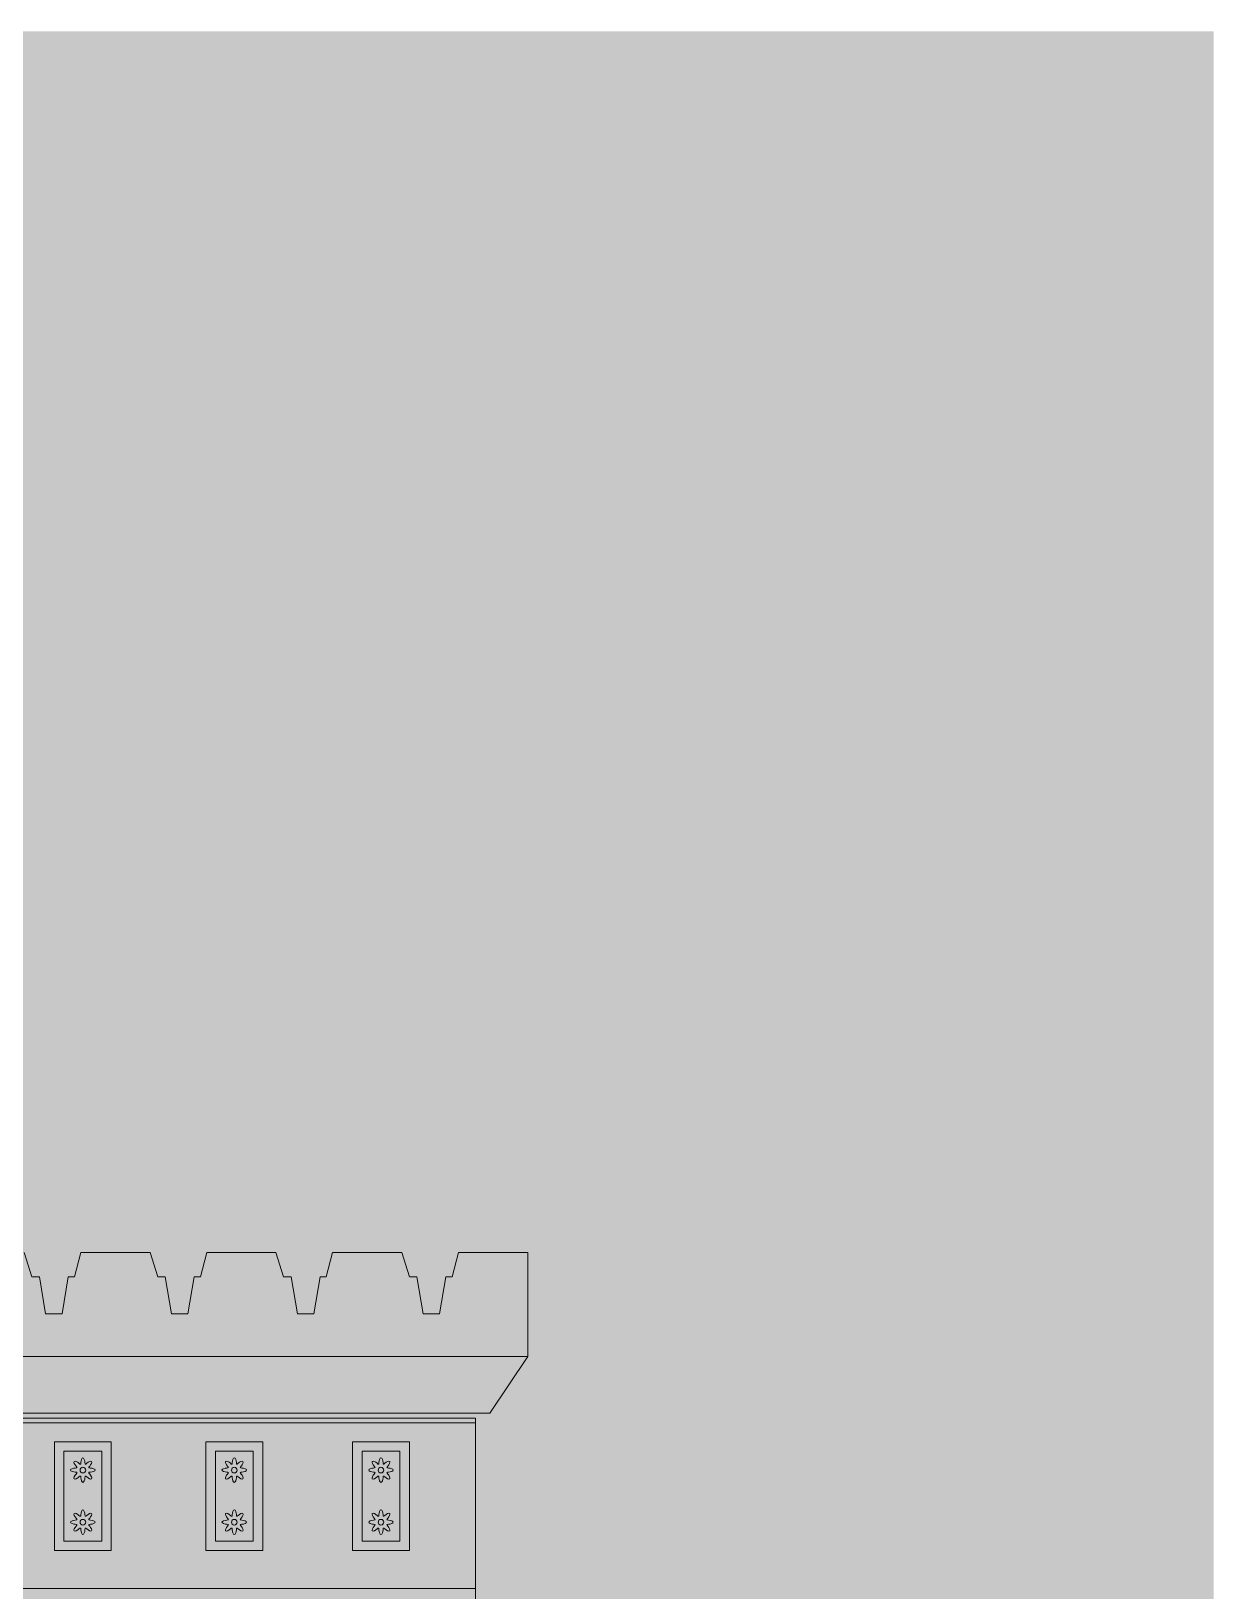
# Model space of a CAD drawing. Header units: millimetres. Extents: x -2412 to 16214, y -1176 to 12015.
# Drawn here: x 12398 to 16214, y 6985 to 12015 of the extents above; entities that cross this region are included whole.
import ezdxf

# ---------------------------------------------------------------- set-up
doc = ezdxf.new("R2010")
doc.units = ezdxf.units.MM
for name, color, linetype, lineweight, true_color in [('00_WHITE_BACKGROUND', 7, 'Continuous', 18, 0xffffff), ('02_CORNICES', 7, 'Continuous', 18, 0x000000), ('03_FRAMES_DOORS', 7, 'Continuous', 18, 0x000000), ('04_GLAZING_SHUTTERS', 7, 'Continuous', 18, 0x000000), ('05_STONE_JOINTS', 7, 'Continuous', 18, 0x000000), ('06_ORNAMENT', 7, 'Continuous', 18, 0x000000)]:
    doc.layers.add(name, color=color, linetype=linetype, lineweight=lineweight, true_color=true_color)

msp = doc.modelspace()

# ---------------------------------------------------------------- linework, layer by layer
at = {"layer": '00_WHITE_BACKGROUND', "lineweight": 18, "true_color": 0xffffff}
msp.add_solid([(-2412.2137, -1175.5725), (16213.7405, -1175.5725), (-2412.2137, 12015.2672), (16213.7405, 12015.2672)], dxfattribs=at)
at = {"layer": '02_CORNICES', "color": 7, "lineweight": 18, "true_color": 0x000000}
for points in [[(12375.771, 8076.3359), (12400.1221, 7996.9466), (12424.4885, 7996.9466), (12444.7939, 7877.8626), (12497.5878, 7877.8626), (12517.8779, 7996.9466), (12538.1832, 7996.9466), (12558.4885, 8076.3359), (12781.8168, 8076.3359), (12806.1832, 7996.9466), (12830.5496, 7996.9466), (12850.855, 7877.8626), (12903.6336, 7877.8626), (12923.9389, 7996.9466), (12944.2443, 7996.9466), (12964.5496, 8076.3359), (13187.8779, 8076.3359), (13212.2443, 7996.9466), (13236.6107, 7996.9466), (13256.916, 7877.8626), (13309.6947, 7877.8626), (13330, 7996.9466), (13350.3053, 7996.9466), (13370.6107, 8076.3359), (13593.9389, 8076.3359), (13618.3053, 7996.9466), (13642.6718, 7996.9466), (13662.9771, 7877.8626), (13715.7557, 7877.8626), (13736.0611, 7996.9466), (13756.3664, 7996.9466), (13776.6718, 8076.3359), (14000, 8076.3359), (14000, 7740.458)], [(14000, 7740.458), (10122.1374, 7740.458)], [(14000, 7740.458), (13877.8626, 7557.2519), (10244.2748, 7557.2519), (10122.1374, 7740.458)]]:
    msp.add_lwpolyline(points, dxfattribs=at)
at = {"layer": '03_FRAMES_DOORS', "color": 7, "lineweight": 18, "true_color": 0x000000}
for points in [[(12473.2824, 7465.6489), (12656.4885, 7465.6489), (12656.4885, 7114.5038), (12473.2824, 7114.5038)], [(12961.8321, 7465.6489), (13145.0382, 7465.6489), (13145.0382, 7114.5038), (12961.8321, 7114.5038)], [(13435.1145, 7465.6489), (13618.3206, 7465.6489), (13618.3206, 7114.5038), (13435.1145, 7114.5038)]]:
    msp.add_lwpolyline(points, close=True, dxfattribs=at)
at = {"layer": '04_GLAZING_SHUTTERS', "color": 7, "lineweight": 18, "true_color": 0x000000}
for points in [[(12503.8168, 7435.1145), (12625.9542, 7435.1145), (12625.9542, 7145.0382), (12503.8168, 7145.0382)], [(12992.3664, 7435.1145), (13114.5038, 7435.1145), (13114.5038, 7145.0382), (12992.3664, 7145.0382)], [(13465.6489, 7435.1145), (13587.7863, 7435.1145), (13587.7863, 7145.0382), (13465.6489, 7145.0382)]]:
    msp.add_lwpolyline(points, close=True, dxfattribs=at)
at = {"layer": '05_STONE_JOINTS', "color": 7, "lineweight": 18, "true_color": 0x000000}
for points in [[(13832.0611, 7526.7176), (13832.0611, 7541.9847), (10290.0763, 7541.9847), (10290.0763, 7526.7176)], [(13832.0611, 6992.3664), (13832.0611, 6977.0992), (13832.0611, 6656.4885), (13832.0611, 6564.8855), (10290.0763, 6564.8855), (10290.0763, 6656.4885), (10290.0763, 6977.0992), (10290.0763, 6992.3664)]]:
    msp.add_lwpolyline(points, close=True, dxfattribs=at)
msp.add_lwpolyline([(13832.0611, 6992.3664), (13832.0611, 7526.7176)], dxfattribs=at)
at = {"layer": '06_ORNAMENT', "color": 7, "lineweight": 18, "true_color": 0x000000}
for points in [[(12525.1908, 7374.0458), (12526.5496, 7371.5267), (12530.2595, 7369.4809), (12535.2977, 7368.1527), (12540.3511, 7367.4656), (12544.1374, 7367.0076), (12545.8168, 7366.1527), (12545.2214, 7364.3511), (12542.8855, 7361.3435), (12539.8015, 7357.2824), (12537.1756, 7352.7786), (12536, 7348.7176), (12536.8244, 7345.9847), (12539.5573, 7345.1603), (12543.6183, 7346.3359), (12548.1221, 7348.9618), (12552.1832, 7352.0458), (12555.1908, 7354.3817), (12556.9924, 7354.9771), (12557.8473, 7353.2977), (12558.3053, 7349.5115), (12559.0076, 7344.458), (12560.3206, 7339.4198), (12562.3664, 7335.7099), (12564.8855, 7334.3511), (12567.4046, 7335.7099), (12569.4504, 7339.4198), (12570.7786, 7344.458), (12571.4656, 7349.5115), (12571.9237, 7353.2977), (12572.7786, 7354.9771), (12574.5802, 7354.3817), (12577.5878, 7352.0458), (12581.6489, 7348.9618), (12586.1527, 7346.3359), (12590.2137, 7345.1603), (12592.9466, 7345.9847), (12593.771, 7348.7176), (12592.5954, 7352.7786), (12589.9695, 7357.2824), (12586.8855, 7361.3435), (12584.5496, 7364.3511), (12583.9542, 7366.1527), (12585.6336, 7367.0076), (12589.4198, 7367.4656), (12594.4733, 7368.1527), (12599.5115, 7369.4809), (12603.2214, 7371.5267), (12604.5802, 7374.0458), (12603.2214, 7376.5649), (12599.5115, 7378.6107), (12594.4733, 7379.9237), (12589.4198, 7380.626), (12585.6336, 7381.084), (12583.9542, 7381.9389), (12584.5496, 7383.7405), (12586.8855, 7386.7481), (12589.9695, 7390.8092), (12592.5954, 7395.313), (12593.771, 7399.374), (12592.9466, 7402.1069), (12590.2137, 7402.9313), (12586.1527, 7401.7557), (12581.6489, 7399.1298), (12577.5878, 7396.0458), (12574.5802, 7393.7099), (12572.7786, 7393.1145), (12571.9237, 7394.7939), (12571.4656, 7398.5802), (12570.7786, 7403.6336), (12569.4504, 7408.6718), (12567.4046, 7412.3817), (12564.8855, 7413.7405), (12562.3664, 7412.3817), (12560.3206, 7408.6718), (12559.0076, 7403.6336), (12558.3053, 7398.5802), (12557.8473, 7394.7939), (12556.9924, 7393.1145), (12555.1908, 7393.7099), (12552.1832, 7396.0458), (12548.1221, 7399.1298), (12543.6183, 7401.7557), (12539.5573, 7402.9313), (12536.8244, 7402.1069), (12536, 7399.374), (12537.1756, 7395.313), (12539.8015, 7390.8092), (12542.8855, 7386.7481), (12545.2214, 7383.7405), (12545.8168, 7381.9389), (12544.1374, 7381.084), (12540.3511, 7380.626), (12535.2977, 7379.9237), (12530.2595, 7378.6107), (12526.5496, 7376.5649)], [(13013.7405, 7374.0458), (13015.0992, 7371.5267), (13018.8092, 7369.4809), (13023.8473, 7368.1527), (13028.9008, 7367.4656), (13032.687, 7367.0076), (13034.3664, 7366.1527), (13033.771, 7364.3511), (13031.4351, 7361.3435), (13028.3511, 7357.2824), (13025.7252, 7352.7786), (13024.5496, 7348.7176), (13025.374, 7345.9847), (13028.1069, 7345.1603), (13032.1679, 7346.3359), (13036.6718, 7348.9618), (13040.7328, 7352.0458), (13043.7405, 7354.3817), (13045.542, 7354.9771), (13046.3969, 7353.2977), (13046.855, 7349.5115), (13047.5573, 7344.458), (13048.8702, 7339.4198), (13050.916, 7335.7099), (13053.4351, 7334.3511), (13055.9542, 7335.7099), (13058, 7339.4198), (13059.3282, 7344.458), (13060.0153, 7349.5115), (13060.4733, 7353.2977), (13061.3282, 7354.9771), (13063.1298, 7354.3817), (13066.1374, 7352.0458), (13070.1985, 7348.9618), (13074.7023, 7346.3359), (13078.7634, 7345.1603), (13081.4962, 7345.9847), (13082.3206, 7348.7176), (13081.145, 7352.7786), (13078.5191, 7357.2824), (13075.4351, 7361.3435), (13073.0992, 7364.3511), (13072.5038, 7366.1527), (13074.1832, 7367.0076), (13077.9695, 7367.4656), (13083.0229, 7368.1527), (13088.0611, 7369.4809), (13091.771, 7371.5267), (13093.1298, 7374.0458), (13091.771, 7376.5649), (13088.0611, 7378.6107), (13083.0229, 7379.9237), (13077.9695, 7380.626), (13074.1832, 7381.084), (13072.5038, 7381.9389), (13073.0992, 7383.7405), (13075.4351, 7386.7481), (13078.5191, 7390.8092), (13081.145, 7395.313), (13082.3206, 7399.374), (13081.4962, 7402.1069), (13078.7634, 7402.9313), (13074.7023, 7401.7557), (13070.1985, 7399.1298), (13066.1374, 7396.0458), (13063.1298, 7393.7099), (13061.3282, 7393.1145), (13060.4733, 7394.7939), (13060.0153, 7398.5802), (13059.3282, 7403.6336), (13058, 7408.6718), (13055.9542, 7412.3817), (13053.4351, 7413.7405), (13050.916, 7412.3817), (13048.8702, 7408.6718), (13047.5573, 7403.6336), (13046.855, 7398.5802), (13046.3969, 7394.7939), (13045.542, 7393.1145), (13043.7405, 7393.7099), (13040.7328, 7396.0458), (13036.6718, 7399.1298), (13032.1679, 7401.7557), (13028.1069, 7402.9313), (13025.374, 7402.1069), (13024.5496, 7399.374), (13025.7252, 7395.313), (13028.3511, 7390.8092), (13031.4351, 7386.7481), (13033.771, 7383.7405), (13034.3664, 7381.9389), (13032.687, 7381.084), (13028.9008, 7380.626), (13023.8473, 7379.9237), (13018.8092, 7378.6107), (13015.0992, 7376.5649)], [(13487.0229, 7374.0458), (13488.3817, 7371.5267), (13492.0916, 7369.4809), (13497.1298, 7368.1527), (13502.1832, 7367.4656), (13505.9695, 7367.0076), (13507.6489, 7366.1527), (13507.0534, 7364.3511), (13504.7176, 7361.3435), (13501.6336, 7357.2824), (13499.0076, 7352.7786), (13497.8321, 7348.7176), (13498.6565, 7345.9847), (13501.3893, 7345.1603), (13505.4504, 7346.3359), (13509.9542, 7348.9618), (13514.0153, 7352.0458), (13517.0229, 7354.3817), (13518.8244, 7354.9771), (13519.6794, 7353.2977), (13520.1374, 7349.5115), (13520.8397, 7344.458), (13522.1527, 7339.4198), (13524.1985, 7335.7099), (13526.7176, 7334.3511), (13529.2366, 7335.7099), (13531.2824, 7339.4198), (13532.6107, 7344.458), (13533.2977, 7349.5115), (13533.7557, 7353.2977), (13534.6107, 7354.9771), (13536.4122, 7354.3817), (13539.4198, 7352.0458), (13543.4809, 7348.9618), (13547.9847, 7346.3359), (13552.0458, 7345.1603), (13554.7786, 7345.9847), (13555.6031, 7348.7176), (13554.4275, 7352.7786), (13551.8015, 7357.2824), (13548.7176, 7361.3435), (13546.3817, 7364.3511), (13545.7863, 7366.1527), (13547.4656, 7367.0076), (13551.2519, 7367.4656), (13556.3053, 7368.1527), (13561.3435, 7369.4809), (13565.0534, 7371.5267), (13566.4122, 7374.0458), (13565.0534, 7376.5649), (13561.3435, 7378.6107), (13556.3053, 7379.9237), (13551.2519, 7380.626), (13547.4656, 7381.084), (13545.7863, 7381.9389), (13546.3817, 7383.7405), (13548.7176, 7386.7481), (13551.8015, 7390.8092), (13554.4275, 7395.313), (13555.6031, 7399.374), (13554.7786, 7402.1069), (13552.0458, 7402.9313), (13547.9847, 7401.7557), (13543.4809, 7399.1298), (13539.4198, 7396.0458), (13536.4122, 7393.7099), (13534.6107, 7393.1145), (13533.7557, 7394.7939), (13533.2977, 7398.5802), (13532.6107, 7403.6336), (13531.2824, 7408.6718), (13529.2366, 7412.3817), (13526.7176, 7413.7405), (13524.1985, 7412.3817), (13522.1527, 7408.6718), (13520.8397, 7403.6336), (13520.1374, 7398.5802), (13519.6794, 7394.7939), (13518.8244, 7393.1145), (13517.0229, 7393.7099), (13514.0153, 7396.0458), (13509.9542, 7399.1298), (13505.4504, 7401.7557), (13501.3893, 7402.9313), (13498.6565, 7402.1069), (13497.8321, 7399.374), (13499.0076, 7395.313), (13501.6336, 7390.8092), (13504.7176, 7386.7481), (13507.0534, 7383.7405), (13507.6489, 7381.9389), (13505.9695, 7381.084), (13502.1832, 7380.626), (13497.1298, 7379.9237), (13492.0916, 7378.6107), (13488.3817, 7376.5649)], [(12555.7557, 7374.0458), (12556.458, 7370.5496), (12558.4275, 7367.5878), (12561.3893, 7365.6183), (12564.8855, 7364.916), (12568.3817, 7365.6183), (12571.3435, 7367.5878), (12573.313, 7370.5496), (12574.0153, 7374.0458), (12573.313, 7377.542), (12571.3435, 7380.5038), (12568.3817, 7382.4733), (12564.8855, 7383.1756), (12561.3893, 7382.4733), (12558.4275, 7380.5038), (12556.458, 7377.542)], [(13044.3053, 7374.0458), (13045.0076, 7370.5496), (13046.9771, 7367.5878), (13049.9389, 7365.6183), (13053.4351, 7364.916), (13056.9313, 7365.6183), (13059.8931, 7367.5878), (13061.8626, 7370.5496), (13062.5649, 7374.0458), (13061.8626, 7377.542), (13059.8931, 7380.5038), (13056.9313, 7382.4733), (13053.4351, 7383.1756), (13049.9389, 7382.4733), (13046.9771, 7380.5038), (13045.0076, 7377.542)], [(13517.5878, 7374.0458), (13518.2901, 7370.5496), (13520.2595, 7367.5878), (13523.2214, 7365.6183), (13526.7176, 7364.916), (13530.2137, 7365.6183), (13533.1756, 7367.5878), (13535.145, 7370.5496), (13535.8473, 7374.0458), (13535.145, 7377.542), (13533.1756, 7380.5038), (13530.2137, 7382.4733), (13526.7176, 7383.1756), (13523.2214, 7382.4733), (13520.2595, 7380.5038), (13518.2901, 7377.542)], [(12525.1908, 7206.1069), (12526.5496, 7203.5878), (12530.2595, 7201.542), (12535.2977, 7200.2137), (12540.3511, 7199.5267), (12544.1374, 7199.0687), (12545.8168, 7198.2137), (12545.2214, 7196.4122), (12542.8855, 7193.4046), (12539.8015, 7189.3435), (12537.1756, 7184.8397), (12536, 7180.7786), (12536.8244, 7178.0458), (12539.5573, 7177.2214), (12543.6183, 7178.3969), (12548.1221, 7181.0229), (12552.1832, 7184.1069), (12555.1908, 7186.4427), (12556.9924, 7187.0382), (12557.8473, 7185.3588), (12558.3053, 7181.5725), (12559.0076, 7176.5191), (12560.3206, 7171.4809), (12562.3664, 7167.771), (12564.8855, 7166.4122), (12567.4046, 7167.771), (12569.4504, 7171.4809), (12570.7786, 7176.5191), (12571.4656, 7181.5725), (12571.9237, 7185.3588), (12572.7786, 7187.0382), (12574.5802, 7186.4427), (12577.5878, 7184.1069), (12581.6489, 7181.0229), (12586.1527, 7178.3969), (12590.2137, 7177.2214), (12592.9466, 7178.0458), (12593.771, 7180.7786), (12592.5954, 7184.8397), (12589.9695, 7189.3435), (12586.8855, 7193.4046), (12584.5496, 7196.4122), (12583.9542, 7198.2137), (12585.6336, 7199.0687), (12589.4198, 7199.5267), (12594.4733, 7200.2137), (12599.5115, 7201.542), (12603.2214, 7203.5878), (12604.5802, 7206.1069), (12603.2214, 7208.626), (12599.5115, 7210.6718), (12594.4733, 7211.9847), (12589.4198, 7212.687), (12585.6336, 7213.145), (12583.9542, 7214), (12584.5496, 7215.8015), (12586.8855, 7218.8092), (12589.9695, 7222.8702), (12592.5954, 7227.374), (12593.771, 7231.4351), (12592.9466, 7234.1679), (12590.2137, 7234.9924), (12586.1527, 7233.8168), (12581.6489, 7231.1908), (12577.5878, 7228.1069), (12574.5802, 7225.771), (12572.7786, 7225.1756), (12571.9237, 7226.855), (12571.4656, 7230.6412), (12570.7786, 7235.6947), (12569.4504, 7240.7328), (12567.4046, 7244.4427), (12564.8855, 7245.8015), (12562.3664, 7244.4427), (12560.3206, 7240.7328), (12559.0076, 7235.6947), (12558.3053, 7230.6412), (12557.8473, 7226.855), (12556.9924, 7225.1756), (12555.1908, 7225.771), (12552.1832, 7228.1069), (12548.1221, 7231.1908), (12543.6183, 7233.8168), (12539.5573, 7234.9924), (12536.8244, 7234.1679), (12536, 7231.4351), (12537.1756, 7227.374), (12539.8015, 7222.8702), (12542.8855, 7218.8092), (12545.2214, 7215.8015), (12545.8168, 7214), (12544.1374, 7213.145), (12540.3511, 7212.687), (12535.2977, 7211.9847), (12530.2595, 7210.6718), (12526.5496, 7208.626)], [(13013.7405, 7206.1069), (13015.0992, 7203.5878), (13018.8092, 7201.542), (13023.8473, 7200.2137), (13028.9008, 7199.5267), (13032.687, 7199.0687), (13034.3664, 7198.2137), (13033.771, 7196.4122), (13031.4351, 7193.4046), (13028.3511, 7189.3435), (13025.7252, 7184.8397), (13024.5496, 7180.7786), (13025.374, 7178.0458), (13028.1069, 7177.2214), (13032.1679, 7178.3969), (13036.6718, 7181.0229), (13040.7328, 7184.1069), (13043.7405, 7186.4427), (13045.542, 7187.0382), (13046.3969, 7185.3588), (13046.855, 7181.5725), (13047.5573, 7176.5191), (13048.8702, 7171.4809), (13050.916, 7167.771), (13053.4351, 7166.4122), (13055.9542, 7167.771), (13058, 7171.4809), (13059.3282, 7176.5191), (13060.0153, 7181.5725), (13060.4733, 7185.3588), (13061.3282, 7187.0382), (13063.1298, 7186.4427), (13066.1374, 7184.1069), (13070.1985, 7181.0229), (13074.7023, 7178.3969), (13078.7634, 7177.2214), (13081.4962, 7178.0458), (13082.3206, 7180.7786), (13081.145, 7184.8397), (13078.5191, 7189.3435), (13075.4351, 7193.4046), (13073.0992, 7196.4122), (13072.5038, 7198.2137), (13074.1832, 7199.0687), (13077.9695, 7199.5267), (13083.0229, 7200.2137), (13088.0611, 7201.542), (13091.771, 7203.5878), (13093.1298, 7206.1069), (13091.771, 7208.626), (13088.0611, 7210.6718), (13083.0229, 7211.9847), (13077.9695, 7212.687), (13074.1832, 7213.145), (13072.5038, 7214), (13073.0992, 7215.8015), (13075.4351, 7218.8092), (13078.5191, 7222.8702), (13081.145, 7227.374), (13082.3206, 7231.4351), (13081.4962, 7234.1679), (13078.7634, 7234.9924), (13074.7023, 7233.8168), (13070.1985, 7231.1908), (13066.1374, 7228.1069), (13063.1298, 7225.771), (13061.3282, 7225.1756), (13060.4733, 7226.855), (13060.0153, 7230.6412), (13059.3282, 7235.6947), (13058, 7240.7328), (13055.9542, 7244.4427), (13053.4351, 7245.8015), (13050.916, 7244.4427), (13048.8702, 7240.7328), (13047.5573, 7235.6947), (13046.855, 7230.6412), (13046.3969, 7226.855), (13045.542, 7225.1756), (13043.7405, 7225.771), (13040.7328, 7228.1069), (13036.6718, 7231.1908), (13032.1679, 7233.8168), (13028.1069, 7234.9924), (13025.374, 7234.1679), (13024.5496, 7231.4351), (13025.7252, 7227.374), (13028.3511, 7222.8702), (13031.4351, 7218.8092), (13033.771, 7215.8015), (13034.3664, 7214), (13032.687, 7213.145), (13028.9008, 7212.687), (13023.8473, 7211.9847), (13018.8092, 7210.6718), (13015.0992, 7208.626)], [(13487.0229, 7206.1069), (13488.3817, 7203.5878), (13492.0916, 7201.542), (13497.1298, 7200.2137), (13502.1832, 7199.5267), (13505.9695, 7199.0687), (13507.6489, 7198.2137), (13507.0534, 7196.4122), (13504.7176, 7193.4046), (13501.6336, 7189.3435), (13499.0076, 7184.8397), (13497.8321, 7180.7786), (13498.6565, 7178.0458), (13501.3893, 7177.2214), (13505.4504, 7178.3969), (13509.9542, 7181.0229), (13514.0153, 7184.1069), (13517.0229, 7186.4427), (13518.8244, 7187.0382), (13519.6794, 7185.3588), (13520.1374, 7181.5725), (13520.8397, 7176.5191), (13522.1527, 7171.4809), (13524.1985, 7167.771), (13526.7176, 7166.4122), (13529.2366, 7167.771), (13531.2824, 7171.4809), (13532.6107, 7176.5191), (13533.2977, 7181.5725), (13533.7557, 7185.3588), (13534.6107, 7187.0382), (13536.4122, 7186.4427), (13539.4198, 7184.1069), (13543.4809, 7181.0229), (13547.9847, 7178.3969), (13552.0458, 7177.2214), (13554.7786, 7178.0458), (13555.6031, 7180.7786), (13554.4275, 7184.8397), (13551.8015, 7189.3435), (13548.7176, 7193.4046), (13546.3817, 7196.4122), (13545.7863, 7198.2137), (13547.4656, 7199.0687), (13551.2519, 7199.5267), (13556.3053, 7200.2137), (13561.3435, 7201.542), (13565.0534, 7203.5878), (13566.4122, 7206.1069), (13565.0534, 7208.626), (13561.3435, 7210.6718), (13556.3053, 7211.9847), (13551.2519, 7212.687), (13547.4656, 7213.145), (13545.7863, 7214), (13546.3817, 7215.8015), (13548.7176, 7218.8092), (13551.8015, 7222.8702), (13554.4275, 7227.374), (13555.6031, 7231.4351), (13554.7786, 7234.1679), (13552.0458, 7234.9924), (13547.9847, 7233.8168), (13543.4809, 7231.1908), (13539.4198, 7228.1069), (13536.4122, 7225.771), (13534.6107, 7225.1756), (13533.7557, 7226.855), (13533.2977, 7230.6412), (13532.6107, 7235.6947), (13531.2824, 7240.7328), (13529.2366, 7244.4427), (13526.7176, 7245.8015), (13524.1985, 7244.4427), (13522.1527, 7240.7328), (13520.8397, 7235.6947), (13520.1374, 7230.6412), (13519.6794, 7226.855), (13518.8244, 7225.1756), (13517.0229, 7225.771), (13514.0153, 7228.1069), (13509.9542, 7231.1908), (13505.4504, 7233.8168), (13501.3893, 7234.9924), (13498.6565, 7234.1679), (13497.8321, 7231.4351), (13499.0076, 7227.374), (13501.6336, 7222.8702), (13504.7176, 7218.8092), (13507.0534, 7215.8015), (13507.6489, 7214), (13505.9695, 7213.145), (13502.1832, 7212.687), (13497.1298, 7211.9847), (13492.0916, 7210.6718), (13488.3817, 7208.626)], [(12555.7557, 7206.1069), (12556.458, 7202.6107), (12558.4275, 7199.6489), (12561.3893, 7197.6794), (12564.8855, 7196.9771), (12568.3817, 7197.6794), (12571.3435, 7199.6489), (12573.313, 7202.6107), (12574.0153, 7206.1069), (12573.313, 7209.6031), (12571.3435, 7212.5649), (12568.3817, 7214.5344), (12564.8855, 7215.2366), (12561.3893, 7214.5344), (12558.4275, 7212.5649), (12556.458, 7209.6031)], [(13044.3053, 7206.1069), (13045.0076, 7202.6107), (13046.9771, 7199.6489), (13049.9389, 7197.6794), (13053.4351, 7196.9771), (13056.9313, 7197.6794), (13059.8931, 7199.6489), (13061.8626, 7202.6107), (13062.5649, 7206.1069), (13061.8626, 7209.6031), (13059.8931, 7212.5649), (13056.9313, 7214.5344), (13053.4351, 7215.2366), (13049.9389, 7214.5344), (13046.9771, 7212.5649), (13045.0076, 7209.6031)], [(13517.5878, 7206.1069), (13518.2901, 7202.6107), (13520.2595, 7199.6489), (13523.2214, 7197.6794), (13526.7176, 7196.9771), (13530.2137, 7197.6794), (13533.1756, 7199.6489), (13535.145, 7202.6107), (13535.8473, 7206.1069), (13535.145, 7209.6031), (13533.1756, 7212.5649), (13530.2137, 7214.5344), (13526.7176, 7215.2366), (13523.2214, 7214.5344), (13520.2595, 7212.5649), (13518.2901, 7209.6031)]]:
    msp.add_lwpolyline(points, close=True, dxfattribs=at)

doc.saveas('drawing.dxf')
